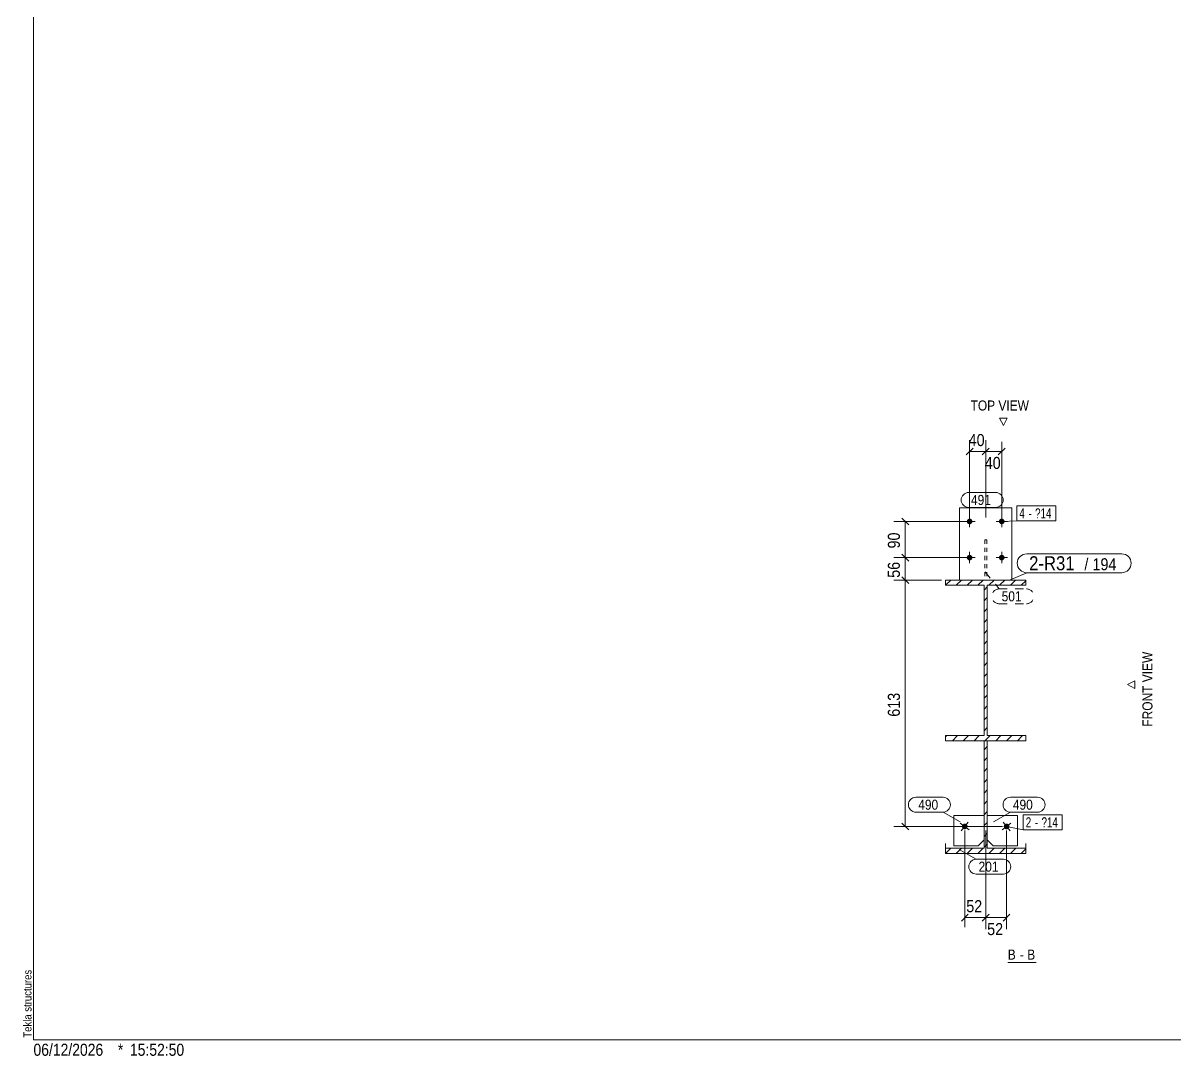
# Model space of a CAD drawing. Header units: millimetres. Extents: x 2 to 1174, y 1 to 825.
# Drawn here: x 2.4 to 289.1, y 1 to 258 of the extents above; entities that cross this region are included whole.
import ezdxf

# ---------------------------------------------------------------- set-up
doc = ezdxf.new("R2010")
doc.units = ezdxf.units.MM
for name, pattern in [('XKITLINE00', [0]), ('XKITLINE01', [4, 1, -1, 1, -1]), ('XKITLINE02', [4, 2, -2])]:
    doc.linetypes.add(name, pattern=pattern)
for name, color, linetype, lineweight in [('Bolt', 3, 'Continuous', 0), ('BoltMark', 7, 'Continuous', 0), ('Dimensions', 7, 'Continuous', 0), ('DrawingSheet', 5, 'Continuous', 0), ('OtherObjectType', 7, 'Continuous', 0), ('Part', 2, 'Continuous', 0), ('PartMark', 7, 'Continuous', 0)]:
    doc.layers.add(name, color=color, linetype=linetype, lineweight=lineweight)
doc.styles.add('ARIAL', font='ARIAL.TTF')
doc.styles.add('ARIAL_NARROW', font='ARIALN.TTF')

# ---------------------------------------------------------------- blocks, each defined once
blk = doc.blocks.new('*A7')
at = {"layer": 'Part', "color": 7, "linetype": 'XKITLINE00', "lineweight": 0}
for p, q in [((231.96, 118.08), (233.26, 119.38)), ((231.96, 118.08), (231.96, 118.08)), ((234.65, 118.08), (235.95, 119.38)), ((237.35, 118.08), (238.65, 119.38)), ((240.04, 118.08), (241.34, 119.38)), ((241.56, 116.9), (242.36, 117.7)), ((242.74, 118.08), (244.04, 119.38)), ((245.43, 118.08), (246.73, 119.38)), ((248.12, 118.08), (249.42, 119.38)), ((250.82, 118.08), (251.96, 119.22)), ((241.56, 114.21), (242.36, 115.01)), ((241.56, 111.51), (242.36, 112.31)), ((241.56, 108.82), (242.36, 109.62)), ((241.56, 106.12), (242.36, 106.92)), ((241.56, 103.43), (242.36, 104.23)), ((241.56, 100.74), (242.36, 101.54)), ((241.56, 98.04), (242.36, 98.84)), ((241.56, 95.35), (242.36, 96.15)), ((241.56, 92.65), (242.36, 93.45)), ((241.56, 89.96), (242.36, 90.76)), ((241.56, 87.27), (242.36, 88.07)), ((241.56, 84.57), (242.36, 85.37)), ((231.96, 80.36), (232.28, 80.68)), ((233.67, 79.38), (234.97, 80.68)), ((236.36, 79.38), (237.66, 80.68)), ((239.06, 79.38), (240.36, 80.68)), ((241.56, 81.88), (242.36, 82.68)), ((241.75, 79.38), (243.05, 80.68)), ((244.45, 79.38), (245.75, 80.68)), ((247.14, 79.38), (248.44, 80.68)), ((249.84, 79.38), (251.14, 80.68))]:
    blk.add_line(p, q, dxfattribs=at)
blk = doc.blocks.new('*A8')
at = {"layer": 'Part', "color": 7, "linetype": 'XKITLINE00', "lineweight": 0}
for p, q in [((241.56, 77.13), (242.36, 77.93)), ((241.56, 74.43), (242.36, 75.23)), ((241.56, 71.74), (242.36, 72.54)), ((241.56, 69.04), (242.36, 69.84)), ((241.56, 66.35), (242.36, 67.15)), ((241.56, 63.65), (242.36, 64.45)), ((241.56, 60.96), (242.36, 61.76)), ((241.56, 58.27), (242.36, 59.07)), ((241.56, 55.57), (242.36, 56.37)), ((231.96, 51.36), (233.27, 52.67)), ((234.65, 51.36), (235.96, 52.67)), ((237.35, 51.36), (238.66, 52.67)), ((240.04, 51.36), (241.35, 52.67)), ((241.56, 52.88), (242.36, 53.68)), ((242.74, 51.36), (244.04, 52.67)), ((245.43, 51.36), (246.74, 52.67)), ((248.12, 51.36), (249.43, 52.67)), ((250.82, 51.36), (251.96, 52.5))]:
    blk.add_line(p, q, dxfattribs=at)
blk = doc.blocks.new('*A179')
at = {"layer": 'Bolt'}
blk.add_hatch(color=3, dxfattribs=at).paths.add_polyline_path([(236.3, 57.53), (236.28, 57.56), (236.25, 57.58), (236.23, 57.61), (236.21, 57.63), (236.19, 57.66), (236.17, 57.69), (236.15, 57.72), (236.13, 57.75), (236.12, 57.78), (236.11, 57.81), (236.1, 57.84), (236.09, 57.88), (236.08, 57.91), (236.07, 57.94), (236.07, 57.98), (236.06, 58.01), (236.06, 58.05), (236.06, 58.08), (236.06, 58.11), (236.06, 58.15), (236.07, 58.18), (236.08, 58.22), (236.08, 58.25), (236.09, 58.28), (236.11, 58.32), (236.12, 58.35), (236.13, 58.38), (236.15, 58.41), (236.17, 58.44), (236.19, 58.47), (236.21, 58.49), (236.23, 58.52), (236.25, 58.55), (236.28, 58.57), (236.3, 58.59), (236.33, 58.62), (236.36, 58.64), (236.38, 58.66), (236.41, 58.67), (236.44, 58.69), (236.47, 58.7), (236.51, 58.72), (236.54, 58.73), (236.57, 58.74), (236.61, 58.75), (236.64, 58.75), (236.67, 58.76), (236.71, 58.76), (236.74, 58.76), (236.78, 58.76), (236.81, 58.76), (236.84, 58.76), (236.88, 58.75), (236.91, 58.75), (236.95, 58.74), (236.98, 58.73), (237.01, 58.72), (237.04, 58.7), (237.07, 58.69), (237.1, 58.67), (237.13, 58.66), (237.16, 58.64), (237.19, 58.62), (237.22, 58.6), (237.24, 58.57), (237.27, 58.55), (237.29, 58.52), (237.31, 58.5), (237.33, 58.47), (237.35, 58.44), (237.37, 58.41), (237.38, 58.38), (237.4, 58.35), (237.41, 58.32), (237.42, 58.29), (237.43, 58.25), (237.44, 58.22), (237.45, 58.19), (237.45, 58.15), (237.46, 58.12), (237.46, 58.08), (237.46, 58.05), (237.46, 58.01), (237.45, 57.98), (237.45, 57.95), (237.44, 57.91), (237.43, 57.88), (237.42, 57.85), (237.41, 57.81), (237.4, 57.78), (237.39, 57.75), (237.37, 57.72), (237.35, 57.69), (237.33, 57.66), (237.31, 57.63), (237.29, 57.61), (237.27, 57.58), (237.24, 57.56), (237.22, 57.54), (237.19, 57.51), (237.16, 57.49), (237.14, 57.47), (237.11, 57.46), (237.08, 57.44), (237.04, 57.43), (237.01, 57.41), (236.98, 57.4), (236.95, 57.39), (236.91, 57.38), (236.88, 57.38), (236.85, 57.37), (236.81, 57.37), (236.78, 57.36), (236.74, 57.36), (236.71, 57.37), (236.68, 57.37), (236.64, 57.37), (236.61, 57.38), (236.57, 57.39), (236.54, 57.4), (236.51, 57.41), (236.48, 57.42), (236.45, 57.44), (236.42, 57.45), (236.39, 57.47), (236.36, 57.49), (236.33, 57.51)], flags=17)
at = {"layer": 'Bolt', "color": 3, "linetype": 'XKITLINE00', "lineweight": 0}
for p, q in [((237.86, 57.21), (235.65, 58.92)), ((235.9, 56.96), (237.62, 59.17))]:
    blk.add_line(p, q, dxfattribs=at)
blk = doc.blocks.new('*A180')
at = {"layer": 'Bolt'}
for points in [[(238.66, 133.94), (238.66, 133.91), (238.65, 133.87), (238.65, 133.84), (238.64, 133.81), (238.63, 133.77), (238.62, 133.74), (238.61, 133.71), (238.59, 133.68), (238.58, 133.65), (238.56, 133.62), (238.54, 133.59), (238.52, 133.56), (238.5, 133.53), (238.48, 133.51), (238.45, 133.48), (238.43, 133.46), (238.4, 133.44), (238.38, 133.41), (238.35, 133.39), (238.32, 133.38), (238.29, 133.36), (238.26, 133.34), (238.23, 133.33), (238.2, 133.32), (238.16, 133.31), (238.13, 133.3), (238.1, 133.29), (238.06, 133.28), (238.03, 133.28), (237.99, 133.28), (237.96, 133.28), (237.93, 133.28), (237.89, 133.28), (237.86, 133.28), (237.82, 133.29), (237.79, 133.3), (237.76, 133.31), (237.72, 133.32), (237.69, 133.33), (237.66, 133.34), (237.63, 133.36), (237.6, 133.38), (237.57, 133.39), (237.54, 133.41), (237.52, 133.44), (237.49, 133.46), (237.46, 133.48), (237.44, 133.51), (237.42, 133.53), (237.4, 133.56), (237.38, 133.59), (237.36, 133.62), (237.34, 133.65), (237.33, 133.68), (237.31, 133.71), (237.3, 133.74), (237.29, 133.77), (237.28, 133.81), (237.27, 133.84), (237.27, 133.87), (237.26, 133.91), (237.26, 133.94), (237.26, 133.98), (237.26, 134.01), (237.26, 134.05), (237.27, 134.08), (237.27, 134.11), (237.28, 134.15), (237.29, 134.18), (237.3, 134.21), (237.31, 134.24), (237.33, 134.28), (237.34, 134.31), (237.36, 134.34), (237.38, 134.37), (237.4, 134.39), (237.42, 134.42), (237.44, 134.45), (237.46, 134.47), (237.49, 134.5), (237.52, 134.52), (237.54, 134.54), (237.57, 134.56), (237.6, 134.58), (237.63, 134.59), (237.66, 134.61), (237.69, 134.62), (237.72, 134.64), (237.76, 134.65), (237.79, 134.66), (237.82, 134.66), (237.86, 134.67), (237.89, 134.67), (237.93, 134.68), (237.96, 134.68), (237.99, 134.68), (238.03, 134.67), (238.06, 134.67), (238.1, 134.66), (238.13, 134.66), (238.16, 134.65), (238.2, 134.64), (238.23, 134.62), (238.26, 134.61), (238.29, 134.59), (238.32, 134.58), (238.35, 134.56), (238.38, 134.54), (238.4, 134.52), (238.43, 134.5), (238.45, 134.47), (238.48, 134.45), (238.5, 134.42), (238.52, 134.39), (238.54, 134.37), (238.56, 134.34), (238.58, 134.31), (238.59, 134.28), (238.61, 134.24), (238.62, 134.21), (238.63, 134.18), (238.64, 134.15), (238.65, 134.11), (238.65, 134.08), (238.66, 134.05), (238.66, 134.01), (238.66, 133.98)], [(246.66, 133.94), (246.66, 133.91), (246.65, 133.87), (246.65, 133.84), (246.64, 133.81), (246.63, 133.77), (246.62, 133.74), (246.61, 133.71), (246.59, 133.68), (246.58, 133.65), (246.56, 133.62), (246.54, 133.59), (246.52, 133.56), (246.5, 133.53), (246.48, 133.51), (246.45, 133.48), (246.43, 133.46), (246.4, 133.44), (246.38, 133.41), (246.35, 133.39), (246.32, 133.38), (246.29, 133.36), (246.26, 133.34), (246.23, 133.33), (246.2, 133.32), (246.16, 133.31), (246.13, 133.3), (246.1, 133.29), (246.06, 133.28), (246.03, 133.28), (245.99, 133.28), (245.96, 133.28), (245.93, 133.28), (245.89, 133.28), (245.86, 133.28), (245.82, 133.29), (245.79, 133.3), (245.76, 133.31), (245.72, 133.32), (245.69, 133.33), (245.66, 133.34), (245.63, 133.36), (245.6, 133.38), (245.57, 133.39), (245.54, 133.41), (245.52, 133.44), (245.49, 133.46), (245.46, 133.48), (245.44, 133.51), (245.42, 133.53), (245.4, 133.56), (245.38, 133.59), (245.36, 133.62), (245.34, 133.65), (245.33, 133.68), (245.31, 133.71), (245.3, 133.74), (245.29, 133.77), (245.28, 133.81), (245.27, 133.84), (245.27, 133.87), (245.26, 133.91), (245.26, 133.94), (245.26, 133.98), (245.26, 134.01), (245.26, 134.05), (245.27, 134.08), (245.27, 134.11), (245.28, 134.15), (245.29, 134.18), (245.3, 134.21), (245.31, 134.24), (245.33, 134.28), (245.34, 134.31), (245.36, 134.34), (245.38, 134.37), (245.4, 134.39), (245.42, 134.42), (245.44, 134.45), (245.46, 134.47), (245.49, 134.5), (245.52, 134.52), (245.54, 134.54), (245.57, 134.56), (245.6, 134.58), (245.63, 134.59), (245.66, 134.61), (245.69, 134.62), (245.72, 134.64), (245.76, 134.65), (245.79, 134.66), (245.82, 134.66), (245.86, 134.67), (245.89, 134.67), (245.93, 134.68), (245.96, 134.68), (245.99, 134.68), (246.03, 134.67), (246.06, 134.67), (246.1, 134.66), (246.13, 134.66), (246.16, 134.65), (246.2, 134.64), (246.23, 134.62), (246.26, 134.61), (246.29, 134.59), (246.32, 134.58), (246.35, 134.56), (246.38, 134.54), (246.4, 134.52), (246.43, 134.5), (246.45, 134.47), (246.48, 134.45), (246.5, 134.42), (246.52, 134.39), (246.54, 134.37), (246.56, 134.34), (246.58, 134.31), (246.59, 134.28), (246.61, 134.24), (246.62, 134.21), (246.63, 134.18), (246.64, 134.15), (246.65, 134.11), (246.65, 134.08), (246.66, 134.05), (246.66, 134.01), (246.66, 133.98)], [(238.66, 124.94), (238.66, 124.91), (238.65, 124.87), (238.65, 124.84), (238.64, 124.81), (238.63, 124.77), (238.62, 124.74), (238.61, 124.71), (238.59, 124.68), (238.58, 124.65), (238.56, 124.62), (238.54, 124.59), (238.52, 124.56), (238.5, 124.53), (238.48, 124.51), (238.45, 124.48), (238.43, 124.46), (238.4, 124.44), (238.38, 124.41), (238.35, 124.39), (238.32, 124.38), (238.29, 124.36), (238.26, 124.34), (238.23, 124.33), (238.2, 124.32), (238.16, 124.31), (238.13, 124.3), (238.1, 124.29), (238.06, 124.28), (238.03, 124.28), (237.99, 124.28), (237.96, 124.28), (237.93, 124.28), (237.89, 124.28), (237.86, 124.28), (237.82, 124.29), (237.79, 124.3), (237.76, 124.31), (237.72, 124.32), (237.69, 124.33), (237.66, 124.34), (237.63, 124.36), (237.6, 124.38), (237.57, 124.39), (237.54, 124.41), (237.52, 124.44), (237.49, 124.46), (237.46, 124.48), (237.44, 124.51), (237.42, 124.53), (237.4, 124.56), (237.38, 124.59), (237.36, 124.62), (237.34, 124.65), (237.33, 124.68), (237.31, 124.71), (237.3, 124.74), (237.29, 124.77), (237.28, 124.81), (237.27, 124.84), (237.27, 124.87), (237.26, 124.91), (237.26, 124.94), (237.26, 124.98), (237.26, 125.01), (237.26, 125.05), (237.27, 125.08), (237.27, 125.11), (237.28, 125.15), (237.29, 125.18), (237.3, 125.21), (237.31, 125.24), (237.33, 125.28), (237.34, 125.31), (237.36, 125.34), (237.38, 125.37), (237.4, 125.39), (237.42, 125.42), (237.44, 125.45), (237.46, 125.47), (237.49, 125.5), (237.52, 125.52), (237.54, 125.54), (237.57, 125.56), (237.6, 125.58), (237.63, 125.59), (237.66, 125.61), (237.69, 125.62), (237.72, 125.64), (237.76, 125.65), (237.79, 125.66), (237.82, 125.66), (237.86, 125.67), (237.89, 125.67), (237.93, 125.68), (237.96, 125.68), (237.99, 125.68), (238.03, 125.67), (238.06, 125.67), (238.1, 125.66), (238.13, 125.66), (238.16, 125.65), (238.2, 125.64), (238.23, 125.62), (238.26, 125.61), (238.29, 125.59), (238.32, 125.58), (238.35, 125.56), (238.38, 125.54), (238.4, 125.52), (238.43, 125.5), (238.45, 125.47), (238.48, 125.45), (238.5, 125.42), (238.52, 125.39), (238.54, 125.37), (238.56, 125.34), (238.58, 125.31), (238.59, 125.28), (238.61, 125.24), (238.62, 125.21), (238.63, 125.18), (238.64, 125.15), (238.65, 125.11), (238.65, 125.08), (238.66, 125.05), (238.66, 125.01), (238.66, 124.98)], [(246.66, 124.94), (246.66, 124.91), (246.65, 124.87), (246.65, 124.84), (246.64, 124.81), (246.63, 124.77), (246.62, 124.74), (246.61, 124.71), (246.59, 124.68), (246.58, 124.65), (246.56, 124.62), (246.54, 124.59), (246.52, 124.56), (246.5, 124.53), (246.48, 124.51), (246.45, 124.48), (246.43, 124.46), (246.4, 124.44), (246.38, 124.41), (246.35, 124.39), (246.32, 124.38), (246.29, 124.36), (246.26, 124.34), (246.23, 124.33), (246.2, 124.32), (246.16, 124.31), (246.13, 124.3), (246.1, 124.29), (246.06, 124.28), (246.03, 124.28), (245.99, 124.28), (245.96, 124.28), (245.93, 124.28), (245.89, 124.28), (245.86, 124.28), (245.82, 124.29), (245.79, 124.3), (245.76, 124.31), (245.72, 124.32), (245.69, 124.33), (245.66, 124.34), (245.63, 124.36), (245.6, 124.38), (245.57, 124.39), (245.54, 124.41), (245.52, 124.44), (245.49, 124.46), (245.46, 124.48), (245.44, 124.51), (245.42, 124.53), (245.4, 124.56), (245.38, 124.59), (245.36, 124.62), (245.34, 124.65), (245.33, 124.68), (245.31, 124.71), (245.3, 124.74), (245.29, 124.77), (245.28, 124.81), (245.27, 124.84), (245.27, 124.87), (245.26, 124.91), (245.26, 124.94), (245.26, 124.98), (245.26, 125.01), (245.26, 125.05), (245.27, 125.08), (245.27, 125.11), (245.28, 125.15), (245.29, 125.18), (245.3, 125.21), (245.31, 125.24), (245.33, 125.28), (245.34, 125.31), (245.36, 125.34), (245.38, 125.37), (245.4, 125.39), (245.42, 125.42), (245.44, 125.45), (245.46, 125.47), (245.49, 125.5), (245.52, 125.52), (245.54, 125.54), (245.57, 125.56), (245.6, 125.58), (245.63, 125.59), (245.66, 125.61), (245.69, 125.62), (245.72, 125.64), (245.76, 125.65), (245.79, 125.66), (245.82, 125.66), (245.86, 125.67), (245.89, 125.67), (245.93, 125.68), (245.96, 125.68), (245.99, 125.68), (246.03, 125.67), (246.06, 125.67), (246.1, 125.66), (246.13, 125.66), (246.16, 125.65), (246.2, 125.64), (246.23, 125.62), (246.26, 125.61), (246.29, 125.59), (246.32, 125.58), (246.35, 125.56), (246.38, 125.54), (246.4, 125.52), (246.43, 125.5), (246.45, 125.47), (246.48, 125.45), (246.5, 125.42), (246.52, 125.39), (246.54, 125.37), (246.56, 125.34), (246.58, 125.31), (246.59, 125.28), (246.61, 125.24), (246.62, 125.21), (246.63, 125.18), (246.64, 125.15), (246.65, 125.11), (246.65, 125.08), (246.66, 125.05), (246.66, 125.01), (246.66, 124.98)]]:
    blk.add_hatch(color=3, dxfattribs=at).paths.add_polyline_path(points, flags=17)
at = {"layer": 'Bolt', "color": 3, "linetype": 'XKITLINE00', "lineweight": 0}
for p, q in [((237.96, 135.38), (237.96, 132.58)), ((245.96, 135.38), (245.96, 132.58)), ((239.36, 133.98), (236.56, 133.98)), ((247.36, 133.98), (244.56, 133.98)), ((237.96, 126.38), (237.96, 123.58)), ((245.96, 126.38), (245.96, 123.58)), ((239.36, 124.98), (236.56, 124.98)), ((247.36, 124.98), (244.56, 124.98))]:
    blk.add_line(p, q, dxfattribs=at)
blk = doc.blocks.new('*A181')
at = {"layer": 'Bolt'}
blk.add_hatch(color=3, dxfattribs=at).paths.add_polyline_path([(246.76, 58.64), (246.79, 58.66), (246.82, 58.67), (246.85, 58.69), (246.88, 58.7), (246.91, 58.72), (246.94, 58.73), (246.97, 58.74), (247.01, 58.75), (247.04, 58.75), (247.08, 58.76), (247.11, 58.76), (247.14, 58.76), (247.18, 58.76), (247.21, 58.76), (247.25, 58.76), (247.28, 58.75), (247.31, 58.75), (247.35, 58.74), (247.38, 58.73), (247.41, 58.72), (247.44, 58.7), (247.48, 58.69), (247.51, 58.67), (247.54, 58.66), (247.56, 58.64), (247.59, 58.62), (247.62, 58.59), (247.64, 58.57), (247.67, 58.55), (247.69, 58.52), (247.71, 58.49), (247.73, 58.47), (247.75, 58.44), (247.77, 58.41), (247.79, 58.38), (247.8, 58.35), (247.81, 58.32), (247.82, 58.28), (247.83, 58.25), (247.84, 58.22), (247.85, 58.18), (247.85, 58.15), (247.86, 58.11), (247.86, 58.08), (247.86, 58.05), (247.86, 58.01), (247.85, 57.98), (247.85, 57.94), (247.84, 57.91), (247.83, 57.88), (247.82, 57.84), (247.81, 57.81), (247.8, 57.78), (247.78, 57.75), (247.77, 57.72), (247.75, 57.69), (247.73, 57.66), (247.71, 57.63), (247.69, 57.61), (247.67, 57.58), (247.64, 57.56), (247.62, 57.53), (247.59, 57.51), (247.56, 57.49), (247.53, 57.47), (247.5, 57.45), (247.47, 57.44), (247.44, 57.42), (247.41, 57.41), (247.38, 57.4), (247.35, 57.39), (247.31, 57.38), (247.28, 57.37), (247.24, 57.37), (247.21, 57.37), (247.18, 57.36), (247.14, 57.36), (247.11, 57.37), (247.07, 57.37), (247.04, 57.38), (247.01, 57.38), (246.97, 57.39), (246.94, 57.4), (246.91, 57.41), (246.87, 57.43), (246.84, 57.44), (246.81, 57.46), (246.78, 57.47), (246.76, 57.49), (246.73, 57.51), (246.7, 57.54), (246.68, 57.56), (246.65, 57.58), (246.63, 57.61), (246.61, 57.63), (246.59, 57.66), (246.57, 57.69), (246.55, 57.72), (246.53, 57.75), (246.52, 57.78), (246.51, 57.81), (246.49, 57.85), (246.48, 57.88), (246.48, 57.91), (246.47, 57.95), (246.46, 57.98), (246.46, 58.01), (246.46, 58.05), (246.46, 58.08), (246.46, 58.12), (246.47, 58.15), (246.47, 58.19), (246.48, 58.22), (246.49, 58.25), (246.5, 58.29), (246.51, 58.32), (246.52, 58.35), (246.53, 58.38), (246.55, 58.41), (246.57, 58.44), (246.59, 58.47), (246.61, 58.5), (246.63, 58.52), (246.65, 58.55), (246.68, 58.57), (246.7, 58.6), (246.73, 58.62)], flags=17)
at = {"layer": 'Bolt', "color": 3, "linetype": 'XKITLINE00', "lineweight": 0}
for p, q in [((246.05, 57.21), (248.26, 58.92)), ((246.3, 59.17), (248.02, 56.96))]:
    blk.add_line(p, q, dxfattribs=at)
blk = doc.blocks.new('*A182')
at = {"layer": 'Part', "color": 2, "linetype": 'XKITLINE00', "lineweight": 0}
for p, q in [((231.96, 118.08), (231.96, 119.38)), ((231.96, 119.38), (251.96, 119.38)), ((241.56, 118.08), (231.96, 118.08)), ((241.56, 80.68), (241.56, 118.08)), ((251.96, 118.08), (242.36, 118.08)), ((242.36, 118.08), (242.36, 80.68)), ((251.96, 119.38), (251.96, 118.08)), ((231.96, 79.38), (231.96, 80.68)), ((231.96, 80.68), (241.56, 80.68)), ((242.36, 80.68), (251.96, 80.68)), ((251.96, 80.68), (251.96, 79.38)), ((251.96, 79.38), (231.96, 79.38))]:
    blk.add_line(p, q, dxfattribs=at)
blk = doc.blocks.new('*A183')
at = {"layer": 'Part', "color": 7, "linetype": 'XKITLINE01', "lineweight": 0}
for p, q in [((242.21, 129.38), (241.71, 129.38)), ((241.71, 129.38), (241.71, 119.38)), ((242.21, 129.38), (242.21, 119.38)), ((242.21, 119.38), (241.71, 119.38))]:
    blk.add_line(p, q, dxfattribs=at)
blk = doc.blocks.new('*A184')
at = {"layer": 'Part', "color": 2, "linetype": 'XKITLINE00', "lineweight": 0}
for p, q in [((241.56, 60.76), (234.06, 60.76)), ((234.06, 60.76), (234.06, 53.26)), ((240.06, 53.26), (241.56, 54.76)), ((234.06, 53.26), (240.06, 53.26))]:
    blk.add_line(p, q, dxfattribs=at)
at = {"layer": 'Part', "color": 7, "linetype": 'XKITLINE01', "lineweight": 0}
blk.add_line((241.56, 54.76), (241.56, 60.76), dxfattribs=at)
blk = doc.blocks.new('*A185')
at = {"layer": 'Part', "color": 2, "linetype": 'XKITLINE00', "lineweight": 0}
for p, q in [((235.46, 119.38), (235.46, 137.38)), ((235.46, 137.38), (248.46, 137.38)), ((248.46, 119.38), (248.46, 137.38))]:
    blk.add_line(p, q, dxfattribs=at)
at = {"layer": 'Part', "color": 7, "linetype": 'XKITLINE01', "lineweight": 0}
blk.add_line((235.46, 119.38), (248.46, 119.38), dxfattribs=at)
blk = doc.blocks.new('*A186')
at = {"layer": 'Part', "color": 2, "linetype": 'XKITLINE00', "lineweight": 0}
for p, q in [((242.36, 60.76), (249.86, 60.76)), ((249.86, 60.76), (249.86, 53.26)), ((243.86, 53.26), (242.36, 54.76)), ((249.86, 53.26), (243.86, 53.26))]:
    blk.add_line(p, q, dxfattribs=at)
at = {"layer": 'Part', "color": 7, "linetype": 'XKITLINE01', "lineweight": 0}
blk.add_line((242.36, 54.76), (242.36, 60.76), dxfattribs=at)
blk = doc.blocks.new('*A187')
at = {"layer": 'Part', "color": 2, "linetype": 'XKITLINE00', "lineweight": 0}
for p, q in [((241.56, 52.67), (241.56, 79.38)), ((241.56, 79.38), (242.36, 79.38)), ((242.36, 79.38), (242.36, 52.67)), ((231.96, 51.36), (231.96, 53.86)), ((231.96, 52.67), (241.56, 52.67)), ((242.36, 52.67), (251.96, 52.67)), ((251.96, 53.86), (251.96, 51.36)), ((251.96, 51.36), (231.96, 51.36))]:
    blk.add_line(p, q, dxfattribs=at)
blk = doc.blocks.new('*A197')
at = {"layer": 'DrawingSheet', "color": 5, "linetype": 'XKITLINE00', "lineweight": 0}
for p, q in [((5, 825), (5, 5)), ((5, 5), (1174, 5))]:
    blk.add_line(p, q, dxfattribs=at)
at = {"layer": 'DrawingSheet', "color": 5, "style": 'ARIAL', "width": 0.85}
blk.add_text('Tekla structures', height=2, rotation=90, dxfattribs=at).set_placement((4.5, 5.5))
blk = doc.blocks.new('*A204')
at = {"layer": 'OtherObjectType', "color": 7, "style": 'ARIAL_NARROW', "width": 1.008832}
for s, p in [('06/12/2026', (4.99, 1)), ('*', (26, 1)), ('15:52:50', (29, 1))]:
    blk.add_text(s, height=3, dxfattribs=at).set_placement(p)
blk = doc.blocks.new('*A401')
at = {"layer": 'Dimensions', "color": 7, "linetype": 'XKITLINE00', "lineweight": 0}
for p, q in [((230.96, 119.38), (219.11, 119.38)), ((221.11, 120.23), (222.81, 118.53)), ((221.96, 58.06), (221.96, 119.38)), ((246.16, 58.06), (219.11, 58.06)), ((221.11, 58.91), (222.81, 57.22))]:
    blk.add_line(p, q, dxfattribs=at)
at = {"layer": 'Dimensions', "color": 3}
for p in [(221.96, 119.38), (221.96, 58.06)]:
    blk.add_point(p, dxfattribs=at)
at = {"layer": 'Dimensions', "color": 3, "style": 'ARIAL', "width": 0.85}
blk.add_text('613', height=3, rotation=90.0002, dxfattribs=at).set_placement((220.61, 85.38))
blk = doc.blocks.new('*A402')
at = {"layer": 'Dimensions', "color": 7, "linetype": 'XKITLINE00', "lineweight": 0}
for p, q in [((236.96, 124.98), (219.11, 124.98)), ((221.11, 125.83), (222.81, 124.13)), ((221.96, 119.38), (221.96, 124.98)), ((230.96, 119.38), (219.11, 119.38)), ((221.11, 120.23), (222.81, 118.53))]:
    blk.add_line(p, q, dxfattribs=at)
at = {"layer": 'Dimensions', "color": 3}
for p in [(221.96, 124.98), (221.96, 119.38)]:
    blk.add_point(p, dxfattribs=at)
at = {"layer": 'Dimensions', "color": 3, "style": 'ARIAL', "width": 0.85}
blk.add_text('56', height=3, rotation=90.0002, dxfattribs=at).set_placement((220.61, 119.95))
blk = doc.blocks.new('*A403')
at = {"layer": 'Dimensions', "color": 7, "linetype": 'XKITLINE00', "lineweight": 0}
for p, q in [((221.11, 134.83), (222.81, 133.13)), ((236.96, 133.98), (219.11, 133.98)), ((221.96, 124.98), (221.96, 133.98)), ((236.96, 124.98), (219.11, 124.98)), ((221.11, 125.83), (222.81, 124.13))]:
    blk.add_line(p, q, dxfattribs=at)
at = {"layer": 'Dimensions', "color": 3}
for p in [(221.96, 133.98), (221.96, 124.98)]:
    blk.add_point(p, dxfattribs=at)
at = {"layer": 'Dimensions', "color": 3, "style": 'ARIAL', "width": 0.85}
blk.add_text('90', height=3, rotation=90.0002, dxfattribs=at).set_placement((220.61, 127.25))
blk = doc.blocks.new('*A404')
at = {"layer": 'Dimensions', "color": 7, "linetype": 'XKITLINE00', "lineweight": 0}
for p, q in [((236.76, 57.06), (236.76, 32.98)), ((241.96, 57.06), (241.96, 32.98)), ((237.61, 36.23), (235.91, 34.53)), ((236.76, 35.38), (241.96, 35.38)), ((242.81, 36.23), (241.11, 34.53))]:
    blk.add_line(p, q, dxfattribs=at)
at = {"layer": 'Dimensions', "color": 3}
for p in [(236.76, 35.38), (241.96, 35.38)]:
    blk.add_point(p, dxfattribs=at)
at = {"layer": 'Dimensions', "color": 3, "style": 'ARIAL', "width": 0.85}
blk.add_text('52', height=3, dxfattribs=at).set_placement((237.13, 36.73))
blk = doc.blocks.new('*A405')
at = {"layer": 'Dimensions', "color": 7, "linetype": 'XKITLINE00', "lineweight": 0}
for p, q in [((241.96, 57.06), (241.96, 32.53)), ((247.16, 57.06), (247.16, 32.53)), ((242.81, 36.23), (241.11, 34.53)), ((241.96, 35.38), (247.16, 35.38)), ((248.01, 36.23), (246.31, 34.53))]:
    blk.add_line(p, q, dxfattribs=at)
at = {"layer": 'Dimensions', "color": 3}
for p in [(241.96, 35.38), (247.16, 35.38)]:
    blk.add_point(p, dxfattribs=at)
at = {"layer": 'Dimensions', "color": 3, "style": 'ARIAL', "width": 0.85}
blk.add_text('52', height=3, dxfattribs=at).set_placement((242.33, 31.03))
blk = doc.blocks.new('*A406')
at = {"layer": 'Dimensions', "color": 7, "linetype": 'XKITLINE00', "lineweight": 0}
for p, q in [((238.81, 152.23), (237.11, 150.53)), ((237.96, 134.98), (237.96, 154.23)), ((242.81, 152.23), (241.11, 150.53)), ((241.96, 134.98), (241.96, 154.23)), ((237.96, 151.38), (241.96, 151.38))]:
    blk.add_line(p, q, dxfattribs=at)
at = {"layer": 'Dimensions', "color": 3}
for p in [(237.96, 151.38), (241.96, 151.38)]:
    blk.add_point(p, dxfattribs=at)
at = {"layer": 'Dimensions', "color": 3, "style": 'ARIAL', "width": 0.85}
blk.add_text('40', height=3, dxfattribs=at).set_placement((237.73, 152.73))
blk = doc.blocks.new('*A407')
at = {"layer": 'Dimensions', "color": 7, "linetype": 'XKITLINE00', "lineweight": 0}
for p, q in [((242.81, 152.23), (241.11, 150.53)), ((241.96, 134.98), (241.96, 153.78)), ((246.81, 152.23), (245.11, 150.53)), ((245.96, 134.98), (245.96, 153.78)), ((241.96, 151.38), (245.96, 151.38))]:
    blk.add_line(p, q, dxfattribs=at)
at = {"layer": 'Dimensions', "color": 3}
for p in [(241.96, 151.38), (245.96, 151.38)]:
    blk.add_point(p, dxfattribs=at)
at = {"layer": 'Dimensions', "color": 3, "style": 'ARIAL', "width": 0.85}
blk.add_text('40', height=3, dxfattribs=at).set_placement((241.73, 147.03))
blk = doc.blocks.new('*A408')
at = {"layer": 'BoltMark', "color": 7, "linetype": 'XKITLINE00', "lineweight": 0}
for p, q in [((249.73, 137.83), (259.42, 137.83)), ((249.73, 134.13), (249.73, 137.83)), ((259.42, 134.13), (259.42, 137.83)), ((245.96, 133.98), (249.73, 134.13)), ((249.73, 134.13), (259.42, 134.13))]:
    blk.add_line(p, q, dxfattribs=at)
at = {"layer": 'BoltMark', "color": 3, "style": 'ARIAL_NARROW', "width": 0.85}
for s, p in [('4', (250.33, 134.73)), ('-', (252.6, 134.73)), ('?14', (254.26, 134.73))]:
    blk.add_text(s, height=2.5, dxfattribs=at).set_placement(p)
blk = doc.blocks.new('*A409')
at = {"layer": 'BoltMark', "color": 7, "linetype": 'XKITLINE00', "lineweight": 0}
for p, q in [((251.33, 60.95), (261.02, 60.95)), ((251.33, 57.25), (251.33, 60.95)), ((261.02, 57.25), (261.02, 60.95)), ((247.16, 58.06), (251.33, 57.25)), ((251.33, 57.25), (261.02, 57.25))]:
    blk.add_line(p, q, dxfattribs=at)
at = {"layer": 'BoltMark', "color": 3, "style": 'ARIAL_NARROW', "width": 0.85}
for s, p in [('2', (251.93, 57.85)), ('?14', (255.86, 57.85)), ('-', (254.2, 57.85))]:
    blk.add_text(s, height=2.5, dxfattribs=at).set_placement(p)
blk = doc.blocks.new('*A410')
at = {"layer": 'PartMark', "color": 7, "linetype": 'XKITLINE00', "lineweight": 0}
for p, q in [((235.36, 52.31), (239.6, 49.92)), ((239.6, 49.92), (246.36, 49.92)), ((239.6, 46.22), (246.36, 46.22))]:
    blk.add_line(p, q, dxfattribs=at)
for centre, start, end in [((239.6, 48.07), 90, 270), ((246.36, 48.07), 270, 90)]:
    blk.add_arc(centre, 1.85, start, end, dxfattribs=at)
at = {"layer": 'PartMark', "color": 3, "style": 'ARIAL', "width": 0.85}
blk.add_text('201', height=2.5, dxfattribs=at).set_placement((240.2, 46.82))
blk = doc.blocks.new('*A411')
at = {"layer": 'PartMark', "color": 7, "linetype": 'XKITLINE00', "lineweight": 0}
for p, q in [((248.13, 65.33), (254.89, 65.33)), ((243.89, 59.24), (248.13, 61.63)), ((248.13, 61.63), (254.89, 61.63))]:
    blk.add_line(p, q, dxfattribs=at)
for centre, start, end in [((248.13, 63.48), 90, 270), ((254.89, 63.48), 270, 90)]:
    blk.add_arc(centre, 1.85, start, end, dxfattribs=at)
at = {"layer": 'PartMark', "color": 3, "style": 'ARIAL', "width": 0.85}
blk.add_text('490', height=2.5, dxfattribs=at).set_placement((248.73, 62.23))
blk = doc.blocks.new('*A412')
at = {"layer": 'PartMark', "color": 7, "linetype": 'XKITLINE00', "lineweight": 0}
for p, q in [((237.71, 141.18), (244.47, 141.18)), ((237.71, 137.48), (244.47, 137.48))]:
    blk.add_line(p, q, dxfattribs=at)
for centre, start, end in [((237.71, 139.33), 90, 270), ((244.47, 139.33), 270, 90)]:
    blk.add_arc(centre, 1.85, start, end, dxfattribs=at)
at = {"layer": 'PartMark', "color": 3, "style": 'ARIAL', "width": 0.85}
blk.add_text('491', height=2.5, dxfattribs=at).set_placement((238.31, 138.08))
blk = doc.blocks.new('*A413')
at = {"layer": 'PartMark', "color": 7, "linetype": 'XKITLINE00', "lineweight": 0}
for p, q in [((224.58, 65.33), (231.35, 65.33)), ((224.58, 61.63), (231.35, 61.63)), ((235.59, 59.24), (231.35, 61.63))]:
    blk.add_line(p, q, dxfattribs=at)
for centre, start, end in [((224.58, 63.48), 90, 270), ((231.35, 63.48), 270, 90)]:
    blk.add_arc(centre, 1.85, start, end, dxfattribs=at)
at = {"layer": 'PartMark', "color": 3, "style": 'ARIAL', "width": 0.85}
blk.add_text('490', height=2.5, dxfattribs=at).set_placement((225.18, 62.23))
blk = doc.blocks.new('*A414')
at = {"layer": 'PartMark', "color": 7, "linetype": 'XKITLINE02', "lineweight": 0}
for p, q in [((241.84, 121.41), (245.34, 117.19)), ((245.34, 117.19), (252.1, 117.19)), ((245.34, 113.49), (252.1, 113.49))]:
    blk.add_line(p, q, dxfattribs=at)
for centre, start, end in [((245.34, 115.34), 90, 270), ((252.1, 115.34), 270, 90)]:
    blk.add_arc(centre, 1.85, start, end, dxfattribs=at)
at = {"layer": 'PartMark', "color": 3, "style": 'ARIAL', "width": 0.85}
blk.add_text('501', height=2.5, dxfattribs=at).set_placement((245.94, 114.09))
blk = doc.blocks.new('*A415')
at = {"layer": 'PartMark', "color": 7, "linetype": 'XKITLINE00', "lineweight": 0}
for p, q in [((252.17, 125.92), (275.82, 125.92)), ((247.93, 119.33), (252.17, 121.22)), ((252.17, 121.22), (275.82, 121.22))]:
    blk.add_line(p, q, dxfattribs=at)
for centre, start, end in [((252.17, 123.57), 90, 270), ((275.82, 123.57), 270, 90)]:
    blk.add_arc(centre, 2.35, start, end, dxfattribs=at)
at = {"layer": 'PartMark', "color": 1, "style": 'ARIAL', "width": 0.85}
blk.add_text('2-R31', height=3.5, dxfattribs=at).set_placement((252.77, 121.82))
at = {"layer": 'PartMark', "color": 3, "style": 'ARIAL', "width": 0.85}
for s, p in [('/', (266.53, 121.82)), ('194', (268.55, 121.82))]:
    blk.add_text(s, height=3, dxfattribs=at).set_placement(p)
blk = doc.blocks.new('*A416')
at = {"layer": 'OtherObjectType', "color": 7, "linetype": 'XKITLINE00', "lineweight": 0}
for p, q in [((246.37, 157.83), (245.43, 159.7)), ((245.43, 159.7), (247.3, 159.7)), ((247.3, 159.7), (246.37, 157.83)), ((246.37, 157.83), (246.37, 157.83)), ((277.22, 93.38), (279.1, 94.31)), ((279.1, 92.44), (277.22, 93.38)), ((277.22, 93.38), (277.22, 93.38)), ((279.1, 94.31), (279.1, 92.44)), ((247.46, 24.18), (254.52, 24.18))]:
    blk.add_line(p, q, dxfattribs=at)
at = {"layer": 'OtherObjectType', "color": 7, "style": 'ARIAL', "width": 0.85}
for s, p in [('TOP VIEW', (238.21, 161.58)), ('B', (247.46, 24.93)), ('-', (250.44, 24.93)), ('B', (252.3, 24.93))]:
    blk.add_text(s, height=2.5, dxfattribs=at).set_placement(p)
blk.add_text('FRONT VIEW', height=2.5, rotation=90, dxfattribs=at).set_placement((283.47, 82.91))

msp = doc.modelspace()

# ---------------------------------------------------------------- block references
at = {"lineweight": 0}
for name in ['*A197', '*A406', '*A407', '*A412', '*A408', '*A403', '*A185', '*A180', '*A183', '*A402', '*A415', '*A414', '*A401', '*A7', '*A182', '*A187', '*A8', '*A413', '*A411', '*A184', '*A186', '*A409', '*A179', '*A181', '*A404', '*A405', '*A410', '*A204']:
    msp.add_blockref(name, (0, 0), dxfattribs=at)
at = {"layer": 'OtherObjectType', "lineweight": 0}
msp.add_blockref('*A416', (0, 0), dxfattribs=at)

doc.saveas('drawing.dxf')
